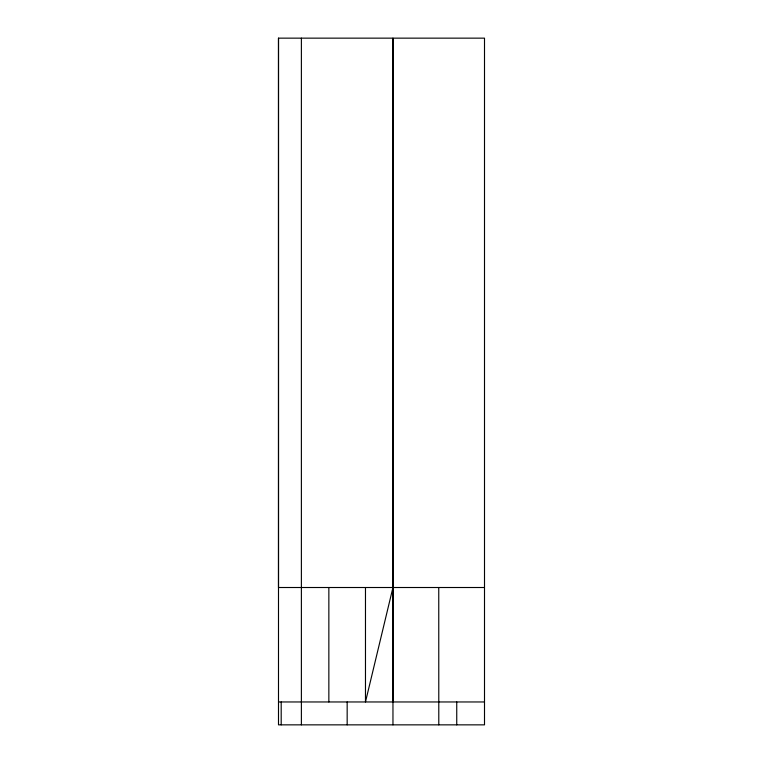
<?xml version="1.0" encoding="UTF-8"?>
<svg xmlns="http://www.w3.org/2000/svg" width="763" height="763" viewBox="0 0 763 763"><rect width="100%" height="100%" fill="white"/><g stroke="black" fill="none" stroke-linecap="round" stroke-linejoin="round"><path stroke-width="1.14" d="M278.495 38.15L278.495 724.85L484.505 724.85L484.505 38.15L278.495 38.15L278.495 587.51L484.505 587.51M392.964 724.85L392.945 38.15L392.945 587.51L365.477 701.96L365.477 587.51M278.495 701.96L484.505 701.96M392.945 587.51L393.021 701.96M456.741 701.96L456.741 724.85M438.754 587.51L438.792 724.85M347.165 701.96L347.165 724.85M328.853 587.51L328.853 701.96M301.385 38.15L301.385 724.85M281.194 701.96L281.194 724.85"/></g></svg>
